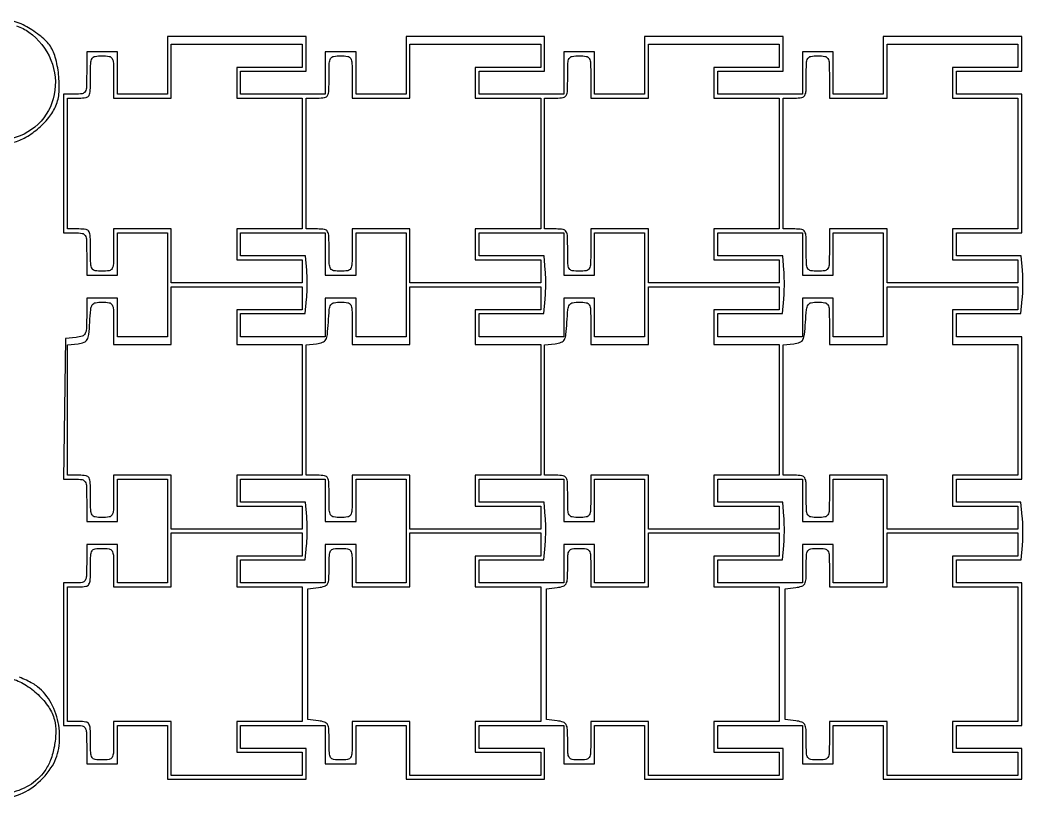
# Model space of a CAD drawing. Extents: x 210 to 1493, y 694 to 1022.
# Drawn here: x 1232.7 to 1493.3, y 796.4 to 998.3 of the extents above; entities that cross this region are included whole.
import ezdxf

# ---------------------------------------------------------------- set-up
doc = ezdxf.new("R2010")
doc.units = 0

msp = doc.modelspace()

# ---------------------------------------------------------------- linework, layer by layer
for points in [[(1230.535465, 966.440676, 0.080708), (1233.779935, 967.612192, 0.046954), (1237.201728, 969.9603, 0.046676), (1240.158265, 972.93549, 0.074203), (1242.00289, 976.006977, 0.083543), (1242.81555, 979.541376, 0.041174), (1242.709207, 984.164255, 0.041207), (1241.853428, 988.670633, 0.090076), (1240.331092, 991.824492, 0.04879), (1239.273379, 993.013863, 0.020857), (1237.650514, 994.393902, 0.020401), (1235.784753, 995.73211, 0.025267), (1233.941457, 996.814325, 0.066836), (1229.871258, 998.285737, 0.066166)], [(1231.786361, 996.786194, -0.076112), (1235, 995.130237, -0.138828), (1240.69589, 987.898789, -0.147586), (1241.579044, 978.936082, -0.153673), (1237.37635, 971.239386, -0.152456), (1229.509501, 967.307829)], [(1230.383234, 827.133719, -0.076204), (1233.926074, 825.640887, -0.052823), (1237.375138, 822.983612, -0.053524), (1240.134395, 819.719988, -0.087472), (1241.609119, 816.42126, -0.065777), (1241.974014, 813.249428, -0.042217), (1241.599107, 809.557879, -0.042237), (1240.610093, 805.984573, -0.06618), (1239.121131, 803.170113, -0.102665), (1235.031309, 799.379801, -0.091171), (1229.596901, 797.328332, -0.091269)], [(1230.525988, 796.400966, 0.103876), (1236.120456, 799.04959, 0.082341), (1240.726203, 803.92168, 0.108527), (1242.733755, 808.995206, 0.081225), (1242.724628, 815.02432, 0.080751), (1240.790269, 820.769707, 0.104975), (1237.242605, 825.023807, 0.037396), (1236.008385, 825.853335, 0.018808), (1234.341853, 826.719658, 0.018565), (1232.542753, 827.490191, 0.026129)]]:
    msp.add_lwpolyline(points, format="xyb")
for points in [[(1271, 986.5), (1271, 979), (1264.5, 979), (1258, 979), (1258, 984.5), (1258, 990), (1254, 990), (1250, 990), (1250, 984.5, -0.008002), (1249.942664, 980.917511, -0.11737), (1249.613636, 979.708333, -0.230406), (1248.83205, 979.152071, -0.041432), (1247, 979), (1244, 979), (1244, 961), (1244, 943), (1247, 943, -0.041432), (1248.83205, 942.847929, -0.230406), (1249.613636, 942.291667, -0.11737), (1249.942664, 941.082489, -0.008002), (1250, 937.5), (1250, 932), (1254, 932), (1258, 932), (1258, 937.5), (1258, 943), (1264.5, 943), (1271, 943), (1271, 929.5), (1271, 916), (1264.5, 916), (1258, 916), (1258, 921), (1258, 926), (1254, 926), (1250, 926), (1250, 921.066422, -0.011577), (1249.930221, 918.053024, -0.109487), (1249.594615, 916.813473, -0.194209), (1248.834294, 916.167008, -0.051656), (1247.25, 915.816422), (1244.5, 915.5), (1244.227441, 897.25), (1243.954883, 879), (1246.977441, 879, -0.040582), (1248.828138, 878.849543, -0.230469), (1249.612611, 878.295087, -0.118189), (1249.942691, 877.089373, -0.007983), (1250, 873.5), (1250, 868), (1254, 868), (1258, 868), (1258, 873.5), (1258, 879), (1264.5, 879), (1271, 879), (1271, 865.5), (1271, 852), (1264.5, 852), (1258, 852), (1258, 857), (1258, 862), (1254, 862), (1250, 862), (1250, 857, -0.009722), (1249.937776, 853.800013, -0.126045), (1249.6, 852.666667, -0.222479), (1248.819245, 852.14102, -0.0387), (1247, 852), (1244, 852), (1244, 833.5), (1244, 815), (1247, 815, -0.0387), (1248.819245, 814.85898, -0.222479), (1249.6, 814.333333, -0.126045), (1249.937776, 813.199987, -0.009722), (1250, 810), (1250, 805), (1254, 805), (1258, 805), (1258, 810), (1258, 815), (1264.5, 815), (1271, 815), (1271, 808), (1271, 801), (1289, 801), (1307, 801), (1307, 805), (1307, 809), (1298.5, 809), (1290, 809), (1290, 812), (1290, 815), (1301, 815), (1312, 815), (1312, 810), (1312, 805), (1316, 805), (1320, 805), (1320, 810), (1320, 815), (1326.5, 815), (1333, 815), (1333, 808), (1333, 801), (1351, 801), (1369, 801), (1369, 805), (1369, 809), (1360.5, 809), (1352, 809), (1352, 812), (1352, 815), (1363, 815), (1374, 815), (1374, 810), (1374, 805), (1378, 805), (1382, 805), (1382, 810), (1382, 815), (1388.5, 815), (1395, 815), (1395, 808), (1395, 801), (1413, 801), (1431, 801), (1431, 805), (1431, 809), (1422.5, 809), (1414, 809), (1414, 812), (1414, 815), (1425, 815), (1436, 815), (1436, 810), (1436, 805), (1440, 805), (1444, 805), (1444, 810), (1444, 815), (1450.5, 815), (1457, 815), (1457, 808), (1457, 801), (1475, 801), (1493, 801), (1493, 805), (1493, 809), (1484.5, 809), (1476, 809), (1476, 812), (1476, 815), (1484.5, 815), (1493, 815), (1493, 833.5), (1493, 852), (1484.5, 852), (1476, 852), (1476, 855), (1476, 858), (1484.439635, 858), (1492.879269, 858), (1493.189635, 861.75, 0.013924), (1493.283165, 863.45726, 0.00821), (1493.304539, 865.5, 0.008209), (1493.258827, 867.542718, 0.013902), (1493.144965, 869.25), (1492.789929, 873), (1484.394965, 873), (1476, 873), (1476, 876), (1476, 879), (1484.5, 879), (1493, 879), (1493, 897.5), (1493, 916), (1484.5, 916), (1476, 916), (1476, 919), (1476, 922), (1484.394965, 922), (1492.789929, 922), (1493.144965, 925.75, 0.013902), (1493.258827, 927.457282, 0.008209), (1493.304539, 929.5, 0.00821), (1493.283165, 931.54274, 0.013924), (1493.189635, 933.25), (1492.879269, 937), (1484.439635, 937), (1476, 937), (1476, 940), (1476, 943), (1484.5, 943), (1493, 943), (1493, 961), (1493, 979), (1484.5, 979), (1476, 979), (1476, 982), (1476, 985), (1484.5, 985), (1493, 985), (1493, 989.5), (1493, 994), (1475, 994), (1457, 994), (1457, 986.5), (1457, 979), (1450.5, 979), (1444, 979), (1444, 984.5), (1444, 990), (1440, 990), (1436, 990), (1436, 984.5), (1436, 979), (1425, 979), (1414, 979), (1414, 982), (1414, 985), (1422.5, 985), (1431, 985), (1431, 989.5), (1431, 994), (1413, 994), (1395, 994), (1395, 986.5), (1395, 979), (1388.5, 979), (1382, 979), (1382, 984.5), (1382, 990), (1378, 990), (1374, 990), (1374, 984.5), (1374, 979), (1363, 979), (1352, 979), (1352, 982), (1352, 985), (1360.5, 985), (1369, 985), (1369, 989.5), (1369, 994), (1351, 994), (1333, 994), (1333, 986.5), (1333, 979), (1326.5, 979), (1320, 979), (1320, 984.5), (1320, 990), (1316, 990), (1312, 990), (1312, 984.5), (1312, 979), (1301, 979), (1290, 979), (1290, 982), (1290, 985), (1298.5, 985), (1307, 985), (1307, 989.5), (1307, 994), (1289, 994), (1271, 994)], [(1306, 989), (1306, 986), (1297.5, 986), (1289, 986), (1289, 982), (1289, 978), (1297.5, 978), (1306, 978), (1306, 961), (1306, 944), (1297.5, 944), (1289, 944), (1289, 940), (1289, 936), (1297.5, 936), (1306, 936), (1306, 933), (1306, 930), (1289, 930), (1272, 930), (1272, 937), (1272, 944), (1264.5, 944), (1257, 944), (1257, 938.5, -0.008002), (1256.942664, 934.917511, -0.11737), (1256.613636, 933.708333, -0.230406), (1255.83205, 933.152071, -0.041432), (1254, 933, -0.041432), (1252.16795, 933.152071, -0.230406), (1251.386364, 933.708333, -0.11737), (1251.057336, 934.917511, -0.008002), (1251, 938.5, 0.008002), (1250.942664, 942.082489, 0.11737), (1250.613636, 943.291667, 0.230406), (1249.83205, 943.847929, 0.041432), (1248, 944), (1245, 944), (1245, 961), (1245, 978), (1248, 978, 0.041432), (1249.83205, 978.152071, 0.230406), (1250.613636, 978.708333, 0.11737), (1250.942664, 979.917511, 0.008002), (1251, 983.5, -0.008002), (1251.057336, 987.082489, -0.11737), (1251.386364, 988.291667, -0.230406), (1252.16795, 988.847929, -0.041432), (1254, 989, -0.041432), (1255.83205, 988.847929, -0.230406), (1256.613636, 988.291667, -0.11737), (1256.942664, 987.082489, -0.008002), (1257, 983.5), (1257, 978), (1264.5, 978), (1272, 978), (1272, 985), (1272, 992), (1289, 992), (1306, 992)], [(1368, 989), (1368, 986), (1359.5, 986), (1351, 986), (1351, 982), (1351, 978), (1359.5, 978), (1368, 978), (1368, 961), (1368, 944), (1359.5, 944), (1351, 944), (1351, 940), (1351, 936), (1359.5, 936), (1368, 936), (1368, 933), (1368, 930), (1351, 930), (1334, 930), (1334, 937), (1334, 944), (1326.5, 944), (1319, 944), (1319, 938.5, -0.008002), (1318.942664, 934.917511, -0.11737), (1318.613636, 933.708333, -0.230406), (1317.83205, 933.152071, -0.041432), (1316, 933, -0.041432), (1314.16795, 933.152071, -0.230406), (1313.386364, 933.708333, -0.11737), (1313.057336, 934.917511, -0.008002), (1313, 938.5, 0.008002), (1312.942664, 942.082489, 0.11737), (1312.613636, 943.291667, 0.230406), (1311.83205, 943.847929, 0.041432), (1310, 944), (1307, 944), (1307, 961), (1307, 978), (1310, 978, 0.041432), (1311.83205, 978.152071, 0.230406), (1312.613636, 978.708333, 0.11737), (1312.942664, 979.917511, 0.008002), (1313, 983.5, -0.008002), (1313.057336, 987.082489, -0.11737), (1313.386364, 988.291667, -0.230406), (1314.16795, 988.847929, -0.041432), (1316, 989, -0.041432), (1317.83205, 988.847929, -0.230406), (1318.613636, 988.291667, -0.11737), (1318.942664, 987.082489, -0.008002), (1319, 983.5), (1319, 978), (1326.5, 978), (1334, 978), (1334, 985), (1334, 992), (1351, 992), (1368, 992)], [(1430, 989), (1430, 986), (1421.5, 986), (1413, 986), (1413, 982), (1413, 978), (1421.5, 978), (1430, 978), (1430, 961), (1430, 944), (1421.5, 944), (1413, 944), (1413, 940), (1413, 936), (1421.5, 936), (1430, 936), (1430, 933), (1430, 930), (1413, 930), (1396, 930), (1396, 937), (1396, 944), (1388.5, 944), (1381, 944), (1381, 938.5, -0.008002), (1380.942664, 934.917511, -0.11737), (1380.613636, 933.708333, -0.230406), (1379.83205, 933.152071, -0.041432), (1378, 933, -0.041432), (1376.16795, 933.152071, -0.230406), (1375.386364, 933.708333, -0.11737), (1375.057336, 934.917511, -0.008002), (1375, 938.5, 0.008002), (1374.942664, 942.082489, 0.11737), (1374.613636, 943.291667, 0.230406), (1373.83205, 943.847929, 0.041432), (1372, 944), (1369, 944), (1369, 961), (1369, 978), (1372, 978, 0.041432), (1373.83205, 978.152071, 0.230406), (1374.613636, 978.708333, 0.11737), (1374.942664, 979.917511, 0.008002), (1375, 983.5, -0.008002), (1375.057336, 987.082489, -0.11737), (1375.386364, 988.291667, -0.230406), (1376.16795, 988.847929, -0.041432), (1378, 989, -0.041432), (1379.83205, 988.847929, -0.230406), (1380.613636, 988.291667, -0.11737), (1380.942664, 987.082489, -0.008002), (1381, 983.5), (1381, 978), (1388.5, 978), (1396, 978), (1396, 985), (1396, 992), (1413, 992), (1430, 992)], [(1492, 989), (1492, 986), (1483.5, 986), (1475, 986), (1475, 982), (1475, 978), (1483.5, 978), (1492, 978), (1492, 961), (1492, 944), (1483.5, 944), (1475, 944), (1475, 940), (1475, 936), (1483.5, 936), (1492, 936), (1492, 933), (1492, 930), (1475, 930), (1458, 930), (1458, 937), (1458, 944), (1450.5, 944), (1443, 944), (1443, 938.5, -0.008002), (1442.942664, 934.917511, -0.11737), (1442.613636, 933.708333, -0.230406), (1441.83205, 933.152071, -0.041432), (1440, 933, -0.041432), (1438.16795, 933.152071, -0.230406), (1437.386364, 933.708333, -0.11737), (1437.057336, 934.917511, -0.008002), (1437, 938.5, 0.008002), (1436.942664, 942.082489, 0.11737), (1436.613636, 943.291667, 0.230406), (1435.83205, 943.847929, 0.041432), (1434, 944), (1431, 944), (1431, 961), (1431, 978), (1434, 978, 0.041432), (1435.83205, 978.152071, 0.230406), (1436.613636, 978.708333, 0.11737), (1436.942664, 979.917511, 0.008002), (1437, 983.5, -0.008002), (1437.057336, 987.082489, -0.11737), (1437.386364, 988.291667, -0.230406), (1438.16795, 988.847929, -0.041432), (1440, 989, -0.041432), (1441.83205, 988.847929, -0.230406), (1442.613636, 988.291667, -0.11737), (1442.942664, 987.082489, -0.008002), (1443, 983.5), (1443, 978), (1450.5, 978), (1458, 978), (1458, 985), (1458, 992), (1475, 992), (1492, 992)], [(1312, 937.5), (1312, 932), (1316, 932), (1320, 932), (1320, 937.5), (1320, 943), (1326.5, 943), (1333, 943), (1333, 929.5), (1333, 916), (1326.5, 916), (1320, 916), (1320, 921), (1320, 926), (1316, 926), (1312, 926), (1312, 921), (1312, 916), (1301, 916), (1290, 916), (1290, 919), (1290, 922), (1298.394965, 922), (1306.789929, 922), (1307.144965, 925.75, 0.013902), (1307.258827, 927.457282, 0.008209), (1307.304539, 929.5, 0.00821), (1307.283165, 931.54274, 0.013924), (1307.189635, 933.25), (1306.879269, 937), (1298.439635, 937), (1290, 937), (1290, 940), (1290, 943), (1301, 943), (1312, 943)], [(1374, 937.5), (1374, 932), (1378, 932), (1382, 932), (1382, 937.5), (1382, 943), (1388.5, 943), (1395, 943), (1395, 929.5), (1395, 916), (1388.5, 916), (1382, 916), (1382, 921), (1382, 926), (1378, 926), (1374, 926), (1374, 921), (1374, 916), (1363, 916), (1352, 916), (1352, 919), (1352, 922), (1360.394965, 922), (1368.789929, 922), (1369.144965, 925.75, 0.013902), (1369.258827, 927.457282, 0.008209), (1369.304539, 929.5, 0.00821), (1369.283165, 931.54274, 0.013924), (1369.189635, 933.25), (1368.879269, 937), (1360.439635, 937), (1352, 937), (1352, 940), (1352, 943), (1363, 943), (1374, 943)], [(1436, 937.5), (1436, 932), (1440, 932), (1444, 932), (1444, 937.5), (1444, 943), (1450.5, 943), (1457, 943), (1457, 929.5), (1457, 916), (1450.5, 916), (1444, 916), (1444, 921), (1444, 926), (1440, 926), (1436, 926), (1436, 921), (1436, 916), (1425, 916), (1414, 916), (1414, 919), (1414, 922), (1422.394965, 922), (1430.789929, 922), (1431.144965, 925.75, 0.013902), (1431.258827, 927.457282, 0.008209), (1431.304539, 929.5, 0.00821), (1431.283165, 931.54274, 0.013924), (1431.189635, 933.25), (1430.879269, 937), (1422.439635, 937), (1414, 937), (1414, 940), (1414, 943), (1425, 943), (1436, 943)], [(1306, 926), (1306, 923), (1297.5, 923), (1289, 923), (1289, 918.5), (1289, 914), (1297.5, 914), (1306, 914), (1306, 897), (1306, 880), (1297.5, 880), (1289, 880), (1289, 876), (1289, 872), (1297.5, 872), (1306, 872), (1306, 869), (1306, 866), (1289, 866), (1272, 866), (1272, 873), (1272, 880), (1264.5, 880), (1257, 880), (1257, 874.5, -0.008002), (1256.942664, 870.917511, -0.11737), (1256.613636, 869.708333, -0.230406), (1255.83205, 869.152071, -0.041432), (1254, 869, -0.041432), (1252.16795, 869.152071, -0.230406), (1251.386364, 869.708333, -0.11737), (1251.057336, 870.917511, -0.008002), (1251, 874.5, 0.008002), (1250.942664, 878.082489, 0.11737), (1250.613636, 879.291667, 0.230406), (1249.83205, 879.847929, 0.041432), (1248, 880), (1245, 880), (1245, 896.933578), (1245, 913.867155), (1247.75, 914.183578, 0.057535), (1249.324617, 914.551437, 0.183206), (1250.13226, 915.241203, 0.100087), (1250.547556, 916.574042, 0.011259), (1250.80226, 919.75, -0.009731), (1251.057851, 923.064011, -0.114971), (1251.467777, 924.279109, -0.211935), (1252.289678, 924.839953, -0.045308), (1254.05226, 925, -0.043492), (1255.841245, 924.844092, -0.230176), (1256.616012, 924.283541, -0.115459), (1256.942593, 923.066156, -0.008048), (1257, 919.5), (1257, 914), (1264.5, 914), (1272, 914), (1272, 921.5), (1272, 929), (1289, 929), (1306, 929)], [(1368, 926), (1368, 923), (1359.5, 923), (1351, 923), (1351, 918.5), (1351, 914), (1359.5, 914), (1368, 914), (1368, 897), (1368, 880), (1359.5, 880), (1351, 880), (1351, 876), (1351, 872), (1359.5, 872), (1368, 872), (1368, 869), (1368, 866), (1351, 866), (1334, 866), (1334, 873), (1334, 880), (1326.5, 880), (1319, 880), (1319, 874.5, -0.008002), (1318.942664, 870.917511, -0.11737), (1318.613636, 869.708333, -0.230406), (1317.83205, 869.152071, -0.041432), (1316, 869, -0.041432), (1314.16795, 869.152071, -0.230406), (1313.386364, 869.708333, -0.11737), (1313.057336, 870.917511, -0.008002), (1313, 874.5, 0.008002), (1312.942664, 878.082489, 0.11737), (1312.613636, 879.291667, 0.230406), (1311.83205, 879.847929, 0.041432), (1310, 880), (1307, 880), (1307, 896.933578), (1307, 913.867155), (1309.75, 914.183578, 0.057535), (1311.324617, 914.551437, 0.183206), (1312.13226, 915.241203, 0.100087), (1312.547556, 916.574042, 0.011259), (1312.80226, 919.75, -0.009731), (1313.057851, 923.064011, -0.114971), (1313.467777, 924.279109, -0.211935), (1314.289678, 924.839953, -0.045308), (1316.05226, 925, -0.043492), (1317.841245, 924.844092, -0.230176), (1318.616012, 924.283541, -0.115459), (1318.942593, 923.066156, -0.008048), (1319, 919.5), (1319, 914), (1326.5, 914), (1334, 914), (1334, 921.5), (1334, 929), (1351, 929), (1368, 929)], [(1430, 926), (1430, 923), (1421.5, 923), (1413, 923), (1413, 918.5), (1413, 914), (1421.5, 914), (1430, 914), (1430, 897), (1430, 880), (1421.5, 880), (1413, 880), (1413, 876), (1413, 872), (1421.5, 872), (1430, 872), (1430, 869), (1430, 866), (1413, 866), (1396, 866), (1396, 873), (1396, 880), (1388.5, 880), (1381, 880), (1381, 874.5, -0.008002), (1380.942664, 870.917511, -0.11737), (1380.613636, 869.708333, -0.230406), (1379.83205, 869.152071, -0.041432), (1378, 869, -0.041432), (1376.16795, 869.152071, -0.230406), (1375.386364, 869.708333, -0.11737), (1375.057336, 870.917511, -0.008002), (1375, 874.5, 0.008002), (1374.942664, 878.082489, 0.11737), (1374.613636, 879.291667, 0.230406), (1373.83205, 879.847929, 0.041432), (1372, 880), (1369, 880), (1369, 896.933578), (1369, 913.867155), (1371.75, 914.183578, 0.057535), (1373.324617, 914.551437, 0.183206), (1374.13226, 915.241203, 0.100087), (1374.547556, 916.574042, 0.011259), (1374.80226, 919.75, -0.009731), (1375.057851, 923.064011, -0.114971), (1375.467777, 924.279109, -0.211935), (1376.289678, 924.839953, -0.045308), (1378.05226, 925, -0.043492), (1379.841245, 924.844092, -0.230176), (1380.616012, 924.283541, -0.115459), (1380.942593, 923.066156, -0.008048), (1381, 919.5), (1381, 914), (1388.5, 914), (1396, 914), (1396, 921.5), (1396, 929), (1413, 929), (1430, 929)], [(1492, 926), (1492, 923), (1483.5, 923), (1475, 923), (1475, 918.5), (1475, 914), (1483.5, 914), (1492, 914), (1492, 897), (1492, 880), (1483.5, 880), (1475, 880), (1475, 876), (1475, 872), (1483.5, 872), (1492, 872), (1492, 869), (1492, 866), (1475, 866), (1458, 866), (1458, 873), (1458, 880), (1450.5, 880), (1443, 880), (1443, 874.5, -0.008002), (1442.942664, 870.917511, -0.11737), (1442.613636, 869.708333, -0.230406), (1441.83205, 869.152071, -0.041432), (1440, 869, -0.041432), (1438.16795, 869.152071, -0.230406), (1437.386364, 869.708333, -0.11737), (1437.057336, 870.917511, -0.008002), (1437, 874.5, 0.008002), (1436.942664, 878.082489, 0.11737), (1436.613636, 879.291667, 0.230406), (1435.83205, 879.847929, 0.041432), (1434, 880), (1431, 880), (1431, 896.933578), (1431, 913.867155), (1433.75, 914.183578, 0.057535), (1435.324617, 914.551437, 0.183206), (1436.13226, 915.241203, 0.100087), (1436.547556, 916.574042, 0.011259), (1436.80226, 919.75, -0.009731), (1437.057851, 923.064011, -0.114971), (1437.467777, 924.279109, -0.211935), (1438.289678, 924.839953, -0.045308), (1440.05226, 925, -0.043492), (1441.841245, 924.844092, -0.230176), (1442.616012, 924.283541, -0.115459), (1442.942593, 923.066156, -0.008048), (1443, 919.5), (1443, 914), (1450.5, 914), (1458, 914), (1458, 921.5), (1458, 929), (1475, 929), (1492, 929)], [(1312, 873.5), (1312, 868), (1316, 868), (1320, 868), (1320, 873.5), (1320, 879), (1326.5, 879), (1333, 879), (1333, 865.5), (1333, 852), (1326.5, 852), (1320, 852), (1320, 857), (1320, 862), (1316, 862), (1312, 862), (1312, 857), (1312, 852), (1301, 852), (1290, 852), (1290, 855), (1290, 858), (1298.394965, 858), (1306.789929, 858), (1307.144965, 861.75, 0.013902), (1307.258827, 863.457282, 0.008209), (1307.304539, 865.5, 0.00821), (1307.283165, 867.54274, 0.013924), (1307.189635, 869.25), (1306.879269, 873), (1298.439635, 873), (1290, 873), (1290, 876), (1290, 879), (1301, 879), (1312, 879)], [(1374, 873.5), (1374, 868), (1378, 868), (1382, 868), (1382, 873.5), (1382, 879), (1388.5, 879), (1395, 879), (1395, 865.5), (1395, 852), (1388.5, 852), (1382, 852), (1382, 857), (1382, 862), (1378, 862), (1374, 862), (1374, 857), (1374, 852), (1363, 852), (1352, 852), (1352, 855), (1352, 858), (1360.394965, 858), (1368.789929, 858), (1369.144965, 861.75, 0.013902), (1369.258827, 863.457282, 0.008209), (1369.304539, 865.5, 0.00821), (1369.283165, 867.54274, 0.013924), (1369.189635, 869.25), (1368.879269, 873), (1360.439635, 873), (1352, 873), (1352, 876), (1352, 879), (1363, 879), (1374, 879)], [(1436, 873.5), (1436, 868), (1440, 868), (1444, 868), (1444, 873.5), (1444, 879), (1450.5, 879), (1457, 879), (1457, 865.5), (1457, 852), (1450.5, 852), (1444, 852), (1444, 857), (1444, 862), (1440, 862), (1436, 862), (1436, 857), (1436, 852), (1425, 852), (1414, 852), (1414, 855), (1414, 858), (1422.394965, 858), (1430.789929, 858), (1431.144965, 861.75, 0.013902), (1431.258827, 863.457282, 0.008209), (1431.304539, 865.5, 0.00821), (1431.283165, 867.54274, 0.013924), (1431.189635, 869.25), (1430.879269, 873), (1422.439635, 873), (1414, 873), (1414, 876), (1414, 879), (1425, 879), (1436, 879)], [(1306, 862), (1306, 859), (1297.5, 859), (1289, 859), (1289, 855), (1289, 851), (1297.5, 851), (1306, 851), (1306, 833.5), (1306, 816), (1297.5, 816), (1289, 816), (1289, 812), (1289, 808), (1297.5, 808), (1306, 808), (1306, 805), (1306, 802), (1289, 802), (1272, 802), (1272, 809), (1272, 816), (1264.5, 816), (1257, 816), (1257, 811, -0.009722), (1256.937776, 807.800013, -0.126045), (1256.6, 806.666667, -0.222479), (1255.819245, 806.14102, -0.0387), (1254, 806, -0.0387), (1252.180755, 806.14102, -0.222479), (1251.4, 806.666667, -0.126045), (1251.062224, 807.800013, -0.009722), (1251, 811, 0.009722), (1250.937776, 814.199987, 0.126045), (1250.6, 815.333333, 0.222479), (1249.819245, 815.85898, 0.0387), (1248, 816), (1245, 816), (1245, 833.5), (1245, 851), (1248, 851, 0.0387), (1249.819245, 851.14102, 0.222479), (1250.6, 851.666667, 0.126045), (1250.937776, 852.800013, 0.009722), (1251, 856, -0.009722), (1251.062224, 859.199987, -0.126045), (1251.4, 860.333333, -0.222479), (1252.180755, 860.85898, -0.0387), (1254, 861, -0.0387), (1255.819245, 860.85898, -0.222479), (1256.6, 860.333333, -0.126045), (1256.937776, 859.199987, -0.009722), (1257, 856), (1257, 851), (1264.5, 851), (1272, 851), (1272, 858), (1272, 865), (1289, 865), (1306, 865)], [(1368, 862), (1368, 859), (1359.5, 859), (1351, 859), (1351, 855), (1351, 851), (1359.5, 851), (1368, 851), (1368, 833.5), (1368, 816), (1359.5, 816), (1351, 816), (1351, 812), (1351, 808), (1359.5, 808), (1368, 808), (1368, 805), (1368, 802), (1351, 802), (1334, 802), (1334, 809), (1334, 816), (1326.5, 816), (1319, 816), (1319, 811, -0.009722), (1318.937776, 807.800013, -0.126045), (1318.6, 806.666667, -0.222479), (1317.819245, 806.14102, -0.0387), (1316, 806, -0.038352), (1314.182815, 806.139592, -0.22129), (1313.402019, 806.661131, -0.127269), (1313.062968, 807.784346, -0.009996), (1313, 810.933578, 0.011577), (1312.930221, 813.946976, 0.109487), (1312.594615, 815.186527, 0.194209), (1311.834294, 815.832992, 0.051656), (1310.25, 816.183578), (1307.5, 816.5), (1307.5, 833.5), (1307.5, 850.5), (1310.25, 850.816422, 0.051656), (1311.834294, 851.167008, 0.194209), (1312.594615, 851.813473, 0.109487), (1312.930221, 853.053024, 0.011577), (1313, 856.066422, -0.009996), (1313.062968, 859.215654, -0.127269), (1313.402019, 860.338869, -0.22129), (1314.182815, 860.860408, -0.038352), (1316, 861, -0.0387), (1317.819245, 860.85898, -0.222479), (1318.6, 860.333333, -0.126045), (1318.937776, 859.199987, -0.009722), (1319, 856), (1319, 851), (1326.5, 851), (1334, 851), (1334, 858), (1334, 865), (1351, 865), (1368, 865)], [(1430, 862), (1430, 859), (1421.5, 859), (1413, 859), (1413, 855), (1413, 851), (1421.5, 851), (1430, 851), (1430, 833.5), (1430, 816), (1421.5, 816), (1413, 816), (1413, 812), (1413, 808), (1421.5, 808), (1430, 808), (1430, 805), (1430, 802), (1413, 802), (1396, 802), (1396, 809), (1396, 816), (1388.5, 816), (1381, 816), (1381, 811, -0.009722), (1380.937776, 807.800013, -0.126045), (1380.6, 806.666667, -0.222479), (1379.819245, 806.14102, -0.0387), (1378, 806, -0.038352), (1376.182815, 806.139592, -0.22129), (1375.402019, 806.661131, -0.127269), (1375.062968, 807.784346, -0.009996), (1375, 810.933578, 0.011577), (1374.930221, 813.946976, 0.109487), (1374.594615, 815.186527, 0.194209), (1373.834294, 815.832992, 0.051656), (1372.25, 816.183578), (1369.5, 816.5), (1369.5, 833.5), (1369.5, 850.5), (1372.25, 850.816422, 0.051656), (1373.834294, 851.167008, 0.194209), (1374.594615, 851.813473, 0.109487), (1374.930221, 853.053024, 0.011577), (1375, 856.066422, -0.009996), (1375.062968, 859.215654, -0.127269), (1375.402019, 860.338869, -0.22129), (1376.182815, 860.860408, -0.038352), (1378, 861, -0.0387), (1379.819245, 860.85898, -0.222479), (1380.6, 860.333333, -0.126045), (1380.937776, 859.199987, -0.009722), (1381, 856), (1381, 851), (1388.5, 851), (1396, 851), (1396, 858), (1396, 865), (1413, 865), (1430, 865)], [(1492, 862), (1492, 859), (1483.5, 859), (1475, 859), (1475, 855), (1475, 851), (1483.5, 851), (1492, 851), (1492, 833.5), (1492, 816), (1483.5, 816), (1475, 816), (1475, 812), (1475, 808), (1483.5, 808), (1492, 808), (1492, 805), (1492, 802), (1475, 802), (1458, 802), (1458, 809), (1458, 816), (1450.5, 816), (1443, 816), (1443, 811, -0.009722), (1442.937776, 807.800013, -0.126045), (1442.6, 806.666667, -0.222479), (1441.819245, 806.14102, -0.0387), (1440, 806, -0.038352), (1438.182815, 806.139592, -0.22129), (1437.402019, 806.661131, -0.127269), (1437.062968, 807.784346, -0.009996), (1437, 810.933578, 0.011577), (1436.930221, 813.946976, 0.109487), (1436.594615, 815.186527, 0.194209), (1435.834294, 815.832992, 0.051656), (1434.25, 816.183578), (1431.5, 816.5), (1431.5, 833.5), (1431.5, 850.5), (1434.25, 850.816422, 0.051656), (1435.834294, 851.167008, 0.194209), (1436.594615, 851.813473, 0.109487), (1436.930221, 853.053024, 0.011577), (1437, 856.066422, -0.009996), (1437.062968, 859.215654, -0.127269), (1437.402019, 860.338869, -0.22129), (1438.182815, 860.860408, -0.038352), (1440, 861, -0.0387), (1441.819245, 860.85898, -0.222479), (1442.6, 860.333333, -0.126045), (1442.937776, 859.199987, -0.009722), (1443, 856), (1443, 851), (1450.5, 851), (1458, 851), (1458, 858), (1458, 865), (1475, 865), (1492, 865)]]:
    msp.add_lwpolyline(points, format="xyb", close=True)

doc.saveas('drawing.dxf')
